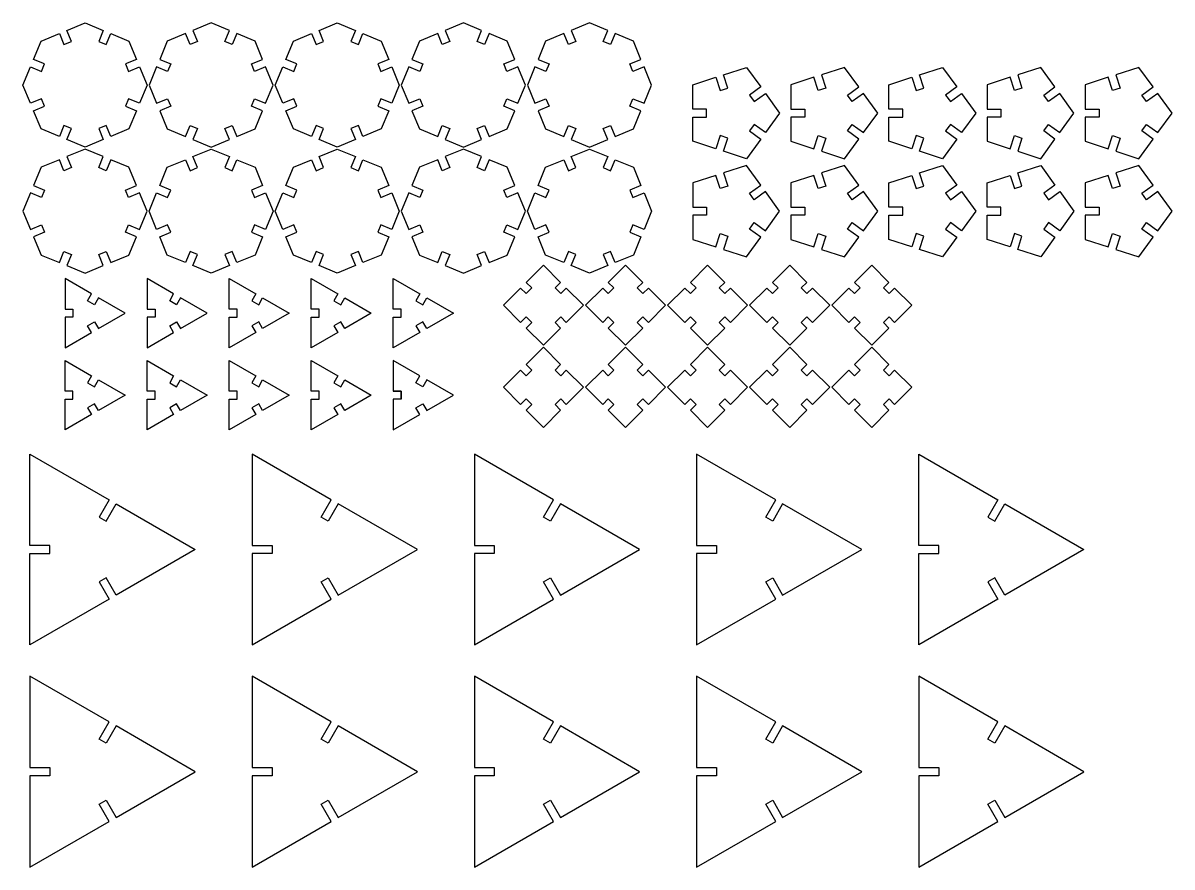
# Model space of a CAD drawing. Extents: x 290 to 864, y -795 to -373.
import ezdxf

# ---------------------------------------------------------------- set-up
doc = ezdxf.new("R2010")
doc.units = 0
doc.layers.add('DEFAULT', color=7, linetype='CONTINUOUS')

msp = doc.modelspace()

# ---------------------------------------------------------------- linework, layer by layer
at = {"layer": 'DEFAULT'}
for p, q in [((311.89, -376.77, 4), (321, -373, 4)), ((321, -373, 4), (330.11, -376.77, 4)), ((384, -373), (374.89, -376.77)), ((393.11, -376.77), (384, -373)), ((437.89, -376.77, 4), (447, -373, 4)), ((447, -373, 4), (456.11, -376.77, 4)), ((510, -373), (500.89, -376.77)), ((519.11, -376.77), (510, -373)), ((573, -373), (563.89, -376.77)), ((582.11, -376.77), (573, -373)), ((299.08, -382.08, 4), (308.19, -378.31, 4)), ((308.19, -378.31, 4), (310.47, -383.8, 4)), ((314.16, -382.27, 4), (311.89, -376.77, 4)), ((330.11, -376.77, 4), (327.84, -382.27, 4)), ((331.53, -383.8, 4), (333.81, -378.31, 4)), ((333.81, -378.31, 4), (342.92, -382.08, 4)), ((371.19, -378.31), (362.08, -382.08)), ((373.47, -383.8), (371.19, -378.31)), ((374.89, -376.77), (377.16, -382.27)), ((390.84, -382.27), (393.11, -376.77)), ((396.81, -378.31), (394.53, -383.8)), ((405.92, -382.08), (396.81, -378.31)), ((425.08, -382.08, 4), (434.19, -378.31, 4)), ((434.19, -378.31, 4), (436.47, -383.8, 4)), ((440.16, -382.27, 4), (437.89, -376.77, 4)), ((456.11, -376.77, 4), (453.84, -382.27, 4)), ((457.53, -383.8, 4), (459.81, -378.31, 4)), ((459.81, -378.31, 4), (468.92, -382.08, 4)), ((497.19, -378.31), (488.08, -382.08)), ((499.47, -383.8), (497.19, -378.31)), ((500.89, -376.77), (503.16, -382.27)), ((516.84, -382.27), (519.11, -376.77)), ((522.81, -378.31), (520.53, -383.8)), ((531.92, -382.08), (522.81, -378.31)), ((560.19, -378.31), (551.08, -382.08)), ((562.47, -383.8), (560.19, -378.31)), ((563.89, -376.77), (566.16, -382.27)), ((579.84, -382.27), (582.11, -376.77)), ((585.81, -378.31), (583.53, -383.8)), ((594.92, -382.08), (585.81, -378.31)), ((295.31, -391.19, 4), (299.08, -382.08, 4)), ((310.47, -383.8, 4), (314.16, -382.27, 4)), ((327.84, -382.27, 4), (331.53, -383.8, 4)), ((342.92, -382.08, 4), (346.69, -391.19, 4)), ((362.08, -382.08), (358.31, -391.19)), ((377.16, -382.27), (373.47, -383.8)), ((394.53, -383.8), (390.84, -382.27)), ((409.69, -391.19), (405.92, -382.08)), ((421.31, -391.19, 4), (425.08, -382.08, 4)), ((436.47, -383.8, 4), (440.16, -382.27, 4)), ((453.84, -382.27, 4), (457.53, -383.8, 4)), ((468.92, -382.08, 4), (472.69, -391.19, 4)), ((488.08, -382.08), (484.31, -391.19)), ((503.16, -382.27), (499.47, -383.8)), ((520.53, -383.8), (516.84, -382.27)), ((535.69, -391.19), (531.92, -382.08)), ((551.08, -382.08), (547.31, -391.19)), ((566.16, -382.27), (562.47, -383.8)), ((583.53, -383.8), (579.84, -382.27)), ((598.69, -391.19), (594.92, -382.08)), ((290, -404, 4), (293.77, -394.89, 4)), ((293.77, -394.89, 4), (299.27, -397.16, 4)), ((300.8, -393.47, 4), (295.31, -391.19, 4)), ((299.27, -397.16, 4), (300.8, -393.47, 4)), ((346.69, -391.19, 4), (341.2, -393.47, 4)), ((341.2, -393.47, 4), (342.73, -397.16, 4)), ((342.73, -397.16, 4), (348.23, -394.89, 4)), ((348.23, -394.89, 4), (352, -404, 4)), ((356.77, -394.89), (353, -404)), ((362.27, -397.16), (356.77, -394.89)), ((358.31, -391.19), (363.8, -393.47)), ((363.8, -393.47), (362.27, -397.16)), ((404.2, -393.47), (409.69, -391.19)), ((405.73, -397.16), (404.2, -393.47)), ((411.23, -394.89), (405.73, -397.16)), ((415, -404), (411.23, -394.89)), ((416, -404, 4), (419.77, -394.89, 4)), ((419.77, -394.89, 4), (425.27, -397.16, 4)), ((426.8, -393.47, 4), (421.31, -391.19, 4)), ((425.27, -397.16, 4), (426.8, -393.47, 4)), ((472.69, -391.19, 4), (467.2, -393.47, 4)), ((467.2, -393.47, 4), (468.73, -397.16, 4)), ((468.73, -397.16, 4), (474.23, -394.89, 4)), ((474.23, -394.89, 4), (478, -404, 4)), ((482.77, -394.89), (479, -404)), ((488.27, -397.16), (482.77, -394.89)), ((484.31, -391.19), (489.8, -393.47)), ((489.8, -393.47), (488.27, -397.16)), ((530.2, -393.47), (535.69, -391.19)), ((531.73, -397.16), (530.2, -393.47)), ((537.23, -394.89), (531.73, -397.16)), ((541, -404), (537.23, -394.89)), ((545.77, -394.89), (542, -404)), ((551.27, -397.16), (545.77, -394.89)), ((547.31, -391.19), (552.8, -393.47)), ((552.8, -393.47), (551.27, -397.16)), ((593.2, -393.47), (598.69, -391.19)), ((594.73, -397.16), (593.2, -393.47)), ((600.23, -394.89), (594.73, -397.16)), ((604, -404), (600.23, -394.89)), ((639.9, -398.92, 4), (651.42, -395.17, 4)), ((651.42, -395.17, 4), (658.53, -404.97, 4)), ((700.42, -395.17), (688.9, -398.92)), ((707.53, -404.97), (700.42, -395.17)), ((737.9, -398.92, 4), (749.42, -395.17, 4)), ((749.42, -395.17, 4), (756.53, -404.97, 4)), ((798.42, -395.17), (786.9, -398.92)), ((805.53, -404.97), (798.42, -395.17)), ((847.42, -395.17), (835.9, -398.92)), ((854.53, -404.97), (847.42, -395.17)), ((624.58, -403.89, 4), (636.1, -400.15, 4)), ((636.1, -400.15, 4), (638.25, -406.76, 4)), ((642.05, -405.53, 4), (639.9, -398.92, 4)), ((685.1, -400.15), (673.58, -403.89)), ((687.25, -406.76), (685.1, -400.15)), ((688.9, -398.92), (691.05, -405.53)), ((722.58, -403.89, 4), (734.1, -400.15, 4)), ((734.1, -400.15, 4), (736.25, -406.76, 4)), ((740.05, -405.53, 4), (737.9, -398.92, 4)), ((783.1, -400.15), (771.58, -403.89)), ((785.25, -406.76), (783.1, -400.15)), ((786.9, -398.92), (789.05, -405.53)), ((832.1, -400.15), (820.58, -403.89)), ((834.25, -406.76), (832.1, -400.15)), ((835.9, -398.92), (838.05, -405.53)), ((293.77, -413.11, 4), (290, -404, 4)), ((352, -404, 4), (348.23, -413.11, 4)), ((353, -404), (356.77, -413.11)), ((411.23, -413.11), (415, -404)), ((419.77, -413.11, 4), (416, -404, 4)), ((478, -404, 4), (474.23, -413.11, 4)), ((479, -404), (482.77, -413.11)), ((537.23, -413.11), (541, -404)), ((542, -404), (545.77, -413.11)), ((600.23, -413.11), (604, -404)), ((624.58, -416, 4), (624.58, -403.89, 4)), ((638.25, -406.76, 4), (642.05, -405.53, 4)), ((658.53, -404.97, 4), (652.91, -409.05, 4)), ((673.58, -403.89), (673.58, -416)), ((691.05, -405.53), (687.25, -406.76)), ((701.91, -409.05), (707.53, -404.97)), ((722.58, -416, 4), (722.58, -403.89, 4)), ((736.25, -406.76, 4), (740.05, -405.53, 4)), ((756.53, -404.97, 4), (750.91, -409.05, 4)), ((771.58, -403.89), (771.58, -416)), ((789.05, -405.53), (785.25, -406.76)), ((799.91, -409.05), (805.53, -404.97)), ((820.58, -403.89), (820.58, -416)), ((838.05, -405.53), (834.25, -406.76)), ((848.91, -409.05), (854.53, -404.97)), ((299.27, -410.84, 4), (293.77, -413.11, 4)), ((300.8, -414.53, 4), (299.27, -410.84, 4)), ((342.73, -410.84, 4), (341.2, -414.53, 4)), ((348.23, -413.11, 4), (342.73, -410.84, 4)), ((356.77, -413.11), (362.27, -410.84)), ((362.27, -410.84), (363.8, -414.53)), ((404.2, -414.53), (405.73, -410.84)), ((405.73, -410.84), (411.23, -413.11)), ((425.27, -410.84, 4), (419.77, -413.11, 4)), ((426.8, -414.53, 4), (425.27, -410.84, 4)), ((468.73, -410.84, 4), (467.2, -414.53, 4)), ((474.23, -413.11, 4), (468.73, -410.84, 4)), ((482.77, -413.11), (488.27, -410.84)), ((488.27, -410.84), (489.8, -414.53)), ((530.2, -414.53), (531.73, -410.84)), ((531.73, -410.84), (537.23, -413.11)), ((545.77, -413.11), (551.27, -410.84)), ((551.27, -410.84), (552.8, -414.53)), ((593.2, -414.53), (594.73, -410.84)), ((594.73, -410.84), (600.23, -413.11)), ((652.91, -409.05, 4), (655.26, -412.29, 4)), ((655.26, -412.29, 4), (660.88, -408.21, 4)), ((660.88, -408.21, 4), (668, -418, 4)), ((704.26, -412.29), (701.91, -409.05)), ((709.88, -408.21), (704.26, -412.29)), ((717, -418), (709.88, -408.21)), ((750.91, -409.05, 4), (753.26, -412.29, 4)), ((753.26, -412.29, 4), (758.88, -408.21, 4)), ((758.88, -408.21, 4), (766, -418, 4)), ((802.26, -412.29), (799.91, -409.05)), ((807.88, -408.21), (802.26, -412.29)), ((815, -418), (807.88, -408.21)), ((851.26, -412.29), (848.91, -409.05)), ((856.88, -408.21), (851.26, -412.29)), ((864, -418), (856.88, -408.21)), ((295.31, -416.81, 4), (300.8, -414.53, 4)), ((299.08, -425.92, 4), (295.31, -416.81, 4)), ((341.2, -414.53, 4), (346.69, -416.81, 4)), ((346.69, -416.81, 4), (342.92, -425.92, 4)), ((363.8, -414.53), (358.31, -416.81)), ((358.31, -416.81), (362.08, -425.92)), ((409.69, -416.81), (404.2, -414.53)), ((405.92, -425.92), (409.69, -416.81)), ((421.31, -416.81, 4), (426.8, -414.53, 4)), ((425.08, -425.92, 4), (421.31, -416.81, 4)), ((467.2, -414.53, 4), (472.69, -416.81, 4)), ((472.69, -416.81, 4), (468.92, -425.92, 4)), ((489.8, -414.53), (484.31, -416.81)), ((484.31, -416.81), (488.08, -425.92)), ((535.69, -416.81), (530.2, -414.53)), ((531.92, -425.92), (535.69, -416.81)), ((552.8, -414.53), (547.31, -416.81)), ((547.31, -416.81), (551.08, -425.92)), ((598.69, -416.81), (593.2, -414.53)), ((594.92, -425.92), (598.69, -416.81)), ((631.53, -416, 4), (624.58, -416, 4)), ((631.53, -420, 4), (631.53, -416, 4)), ((668, -418, 4), (660.88, -427.79, 4)), ((673.58, -416), (680.53, -416)), ((680.53, -416), (680.53, -420)), ((709.88, -427.79), (717, -418)), ((729.53, -416, 4), (722.58, -416, 4)), ((729.53, -420, 4), (729.53, -416, 4)), ((766, -418, 4), (758.88, -427.79, 4)), ((771.58, -416), (778.53, -416)), ((778.53, -416), (778.53, -420)), ((807.88, -427.79), (815, -418)), ((820.58, -416), (827.53, -416)), ((827.53, -416), (827.53, -420)), ((856.88, -427.79), (864, -418)), ((310.47, -424.2, 4), (308.19, -429.69, 4)), ((314.16, -425.73, 4), (310.47, -424.2, 4)), ((331.53, -424.2, 4), (327.84, -425.73, 4)), ((333.81, -429.69, 4), (331.53, -424.2, 4)), ((371.19, -429.69), (373.47, -424.2)), ((373.47, -424.2), (377.16, -425.73)), ((390.84, -425.73), (394.53, -424.2)), ((394.53, -424.2), (396.81, -429.69)), ((436.47, -424.2, 4), (434.19, -429.69, 4)), ((440.16, -425.73, 4), (436.47, -424.2, 4)), ((457.53, -424.2, 4), (453.84, -425.73, 4)), ((459.81, -429.69, 4), (457.53, -424.2, 4)), ((497.19, -429.69), (499.47, -424.2)), ((499.47, -424.2), (503.16, -425.73)), ((516.84, -425.73), (520.53, -424.2)), ((520.53, -424.2), (522.81, -429.69)), ((560.19, -429.69), (562.47, -424.2)), ((562.47, -424.2), (566.16, -425.73)), ((579.84, -425.73), (583.53, -424.2)), ((583.53, -424.2), (585.81, -429.69)), ((624.58, -432.11, 4), (624.58, -420, 4)), ((624.58, -420, 4), (631.53, -420, 4)), ((655.26, -423.71, 4), (652.91, -426.95, 4)), ((660.88, -427.79, 4), (655.26, -423.71, 4)), ((680.53, -420), (673.58, -420)), ((673.58, -420), (673.58, -432.11)), ((701.91, -426.95), (704.26, -423.71)), ((704.26, -423.71), (709.88, -427.79)), ((722.58, -432.11, 4), (722.58, -420, 4)), ((722.58, -420, 4), (729.53, -420, 4)), ((753.26, -423.71, 4), (750.91, -426.95, 4)), ((758.88, -427.79, 4), (753.26, -423.71, 4)), ((778.53, -420), (771.58, -420)), ((771.58, -420), (771.58, -432.11)), ((799.91, -426.95), (802.26, -423.71)), ((802.26, -423.71), (807.88, -427.79)), ((827.53, -420), (820.58, -420)), ((820.58, -420), (820.58, -432.11)), ((848.91, -426.95), (851.26, -423.71)), ((851.26, -423.71), (856.88, -427.79)), ((308.19, -429.69, 4), (299.08, -425.92, 4)), ((311.89, -431.23, 4), (314.16, -425.73, 4)), ((327.84, -425.73, 4), (330.11, -431.23, 4)), ((342.92, -425.92, 4), (333.81, -429.69, 4)), ((362.08, -425.92), (371.19, -429.69)), ((377.16, -425.73), (374.89, -431.23)), ((393.11, -431.23), (390.84, -425.73)), ((396.81, -429.69), (405.92, -425.92)), ((434.19, -429.69, 4), (425.08, -425.92, 4)), ((437.89, -431.23, 4), (440.16, -425.73, 4)), ((453.84, -425.73, 4), (456.11, -431.23, 4)), ((468.92, -425.92, 4), (459.81, -429.69, 4)), ((488.08, -425.92), (497.19, -429.69)), ((503.16, -425.73), (500.89, -431.23)), ((519.11, -431.23), (516.84, -425.73)), ((522.81, -429.69), (531.92, -425.92)), ((551.08, -425.92), (560.19, -429.69)), ((566.16, -425.73), (563.89, -431.23)), ((582.11, -431.23), (579.84, -425.73)), ((585.81, -429.69), (594.92, -425.92)), ((638.25, -429.24, 4), (636.1, -435.85, 4)), ((642.05, -430.47, 4), (638.25, -429.24, 4)), ((639.9, -437.08, 4), (642.05, -430.47, 4)), ((652.91, -426.95, 4), (658.53, -431.03, 4)), ((685.1, -435.85), (687.25, -429.24)), ((687.25, -429.24), (691.05, -430.47)), ((691.05, -430.47), (688.9, -437.08)), ((707.53, -431.03), (701.91, -426.95)), ((736.25, -429.24, 4), (734.1, -435.85, 4)), ((740.05, -430.47, 4), (736.25, -429.24, 4)), ((737.9, -437.08, 4), (740.05, -430.47, 4)), ((750.91, -426.95, 4), (756.53, -431.03, 4)), ((783.1, -435.85), (785.25, -429.24)), ((785.25, -429.24), (789.05, -430.47)), ((789.05, -430.47), (786.9, -437.08)), ((805.53, -431.03), (799.91, -426.95)), ((832.1, -435.85), (834.25, -429.24)), ((834.25, -429.24), (838.05, -430.47)), ((838.05, -430.47), (835.9, -437.08)), ((854.53, -431.03), (848.91, -426.95)), ((321, -435, 4), (311.89, -431.23, 4)), ((321, -436), (311.89, -439.77)), ((330.11, -431.23, 4), (321, -435, 4)), ((330.11, -439.77), (321, -436)), ((374.89, -431.23), (384, -435)), ((374.89, -439.77, 4), (384, -436, 4)), ((384, -435), (393.11, -431.23)), ((384, -436, 4), (393.11, -439.77, 4)), ((447, -435, 4), (437.89, -431.23, 4)), ((437.89, -439.77, 4), (447, -436, 4)), ((456.11, -431.23, 4), (447, -435, 4)), ((447, -436, 4), (456.11, -439.77, 4)), ((500.89, -431.23), (510, -435)), ((510, -436), (500.89, -439.77)), ((510, -435), (519.11, -431.23)), ((519.11, -439.77), (510, -436)), ((563.89, -431.23), (573, -435)), ((563.89, -439.77, 4), (573, -436, 4)), ((573, -435), (582.11, -431.23)), ((573, -436, 4), (582.11, -439.77, 4)), ((636.1, -435.85, 4), (624.58, -432.11, 4)), ((658.53, -431.03, 4), (651.42, -440.83, 4)), ((673.58, -432.11), (685.1, -435.85)), ((700.42, -440.83), (707.53, -431.03)), ((734.1, -435.85, 4), (722.58, -432.11, 4)), ((756.53, -431.03, 4), (749.42, -440.83, 4)), ((771.58, -432.11), (783.1, -435.85)), ((798.42, -440.83), (805.53, -431.03)), ((820.58, -432.11), (832.1, -435.85)), ((847.42, -440.83), (854.53, -431.03)), ((308.19, -441.31), (299.08, -445.08)), ((310.47, -446.8), (308.19, -441.31)), ((311.89, -439.77), (314.16, -445.27)), ((327.84, -445.27), (330.11, -439.77)), ((333.81, -441.31), (331.53, -446.8)), ((342.92, -445.08), (333.81, -441.31)), ((362.08, -445.08, 4), (371.19, -441.31, 4)), ((371.19, -441.31, 4), (373.47, -446.8, 4)), ((377.16, -445.27, 4), (374.89, -439.77, 4)), ((393.11, -439.77, 4), (390.84, -445.27, 4)), ((394.53, -446.8, 4), (396.81, -441.31, 4)), ((396.81, -441.31, 4), (405.92, -445.08, 4)), ((425.08, -445.08, 4), (434.19, -441.31, 4)), ((434.19, -441.31, 4), (436.47, -446.8, 4)), ((440.16, -445.27, 4), (437.89, -439.77, 4)), ((456.11, -439.77, 4), (453.84, -445.27, 4)), ((457.53, -446.8, 4), (459.81, -441.31, 4)), ((459.81, -441.31, 4), (468.92, -445.08, 4)), ((497.19, -441.31), (488.08, -445.08)), ((499.47, -446.8), (497.19, -441.31)), ((500.89, -439.77), (503.16, -445.27)), ((516.84, -445.27), (519.11, -439.77)), ((522.81, -441.31), (520.53, -446.8)), ((531.92, -445.08), (522.81, -441.31)), ((551.08, -445.08, 4), (560.19, -441.31, 4)), ((560.19, -441.31, 4), (562.47, -446.8, 4)), ((566.16, -445.27, 4), (563.89, -439.77, 4)), ((582.11, -439.77, 4), (579.84, -445.27, 4)), ((583.53, -446.8, 4), (585.81, -441.31, 4)), ((585.81, -441.31, 4), (594.92, -445.08, 4)), ((651.42, -440.83, 4), (639.9, -437.08, 4)), ((688.9, -437.08), (700.42, -440.83)), ((749.42, -440.83, 4), (737.9, -437.08, 4)), ((786.9, -437.08), (798.42, -440.83)), ((835.9, -437.08), (847.42, -440.83)), ((299.08, -445.08), (295.31, -454.19)), ((314.16, -445.27), (310.47, -446.8)), ((331.53, -446.8), (327.84, -445.27)), ((346.69, -454.19), (342.92, -445.08)), ((358.31, -454.19, 4), (362.08, -445.08, 4)), ((373.47, -446.8, 4), (377.16, -445.27, 4)), ((390.84, -445.27, 4), (394.53, -446.8, 4)), ((405.92, -445.08, 4), (409.69, -454.19, 4)), ((421.31, -454.19, 4), (425.08, -445.08, 4)), ((436.47, -446.8, 4), (440.16, -445.27, 4)), ((453.84, -445.27, 4), (457.53, -446.8, 4)), ((468.92, -445.08, 4), (472.69, -454.19, 4)), ((488.08, -445.08), (484.31, -454.19)), ((503.16, -445.27), (499.47, -446.8)), ((520.53, -446.8), (516.84, -445.27)), ((535.69, -454.19), (531.92, -445.08)), ((547.31, -454.19, 4), (551.08, -445.08, 4)), ((562.47, -446.8, 4), (566.16, -445.27, 4)), ((579.84, -445.27, 4), (583.53, -446.8, 4)), ((594.92, -445.08, 4), (598.69, -454.19, 4)), ((651.42, -444.17), (639.9, -447.92)), ((658.53, -453.97), (651.42, -444.17)), ((700.42, -444.17), (688.9, -447.92)), ((707.53, -453.97), (700.42, -444.17)), ((737.9, -447.92, 4), (749.42, -444.17, 4)), ((749.42, -444.17, 4), (756.53, -453.97, 4)), ((786.9, -447.92, 4), (798.42, -444.17, 4)), ((798.42, -444.17, 4), (805.53, -453.97, 4)), ((847.42, -444.17), (835.9, -447.92)), ((854.53, -453.97), (847.42, -444.17)), ((636.1, -449.15), (624.58, -452.89)), ((624.58, -452.89), (624.58, -465)), ((638.25, -455.76), (636.1, -449.15)), ((639.9, -447.92), (642.05, -454.53)), ((685.1, -449.15), (673.58, -452.89)), ((673.58, -452.89), (673.58, -465)), ((687.25, -455.76), (685.1, -449.15)), ((688.9, -447.92), (691.05, -454.53)), ((722.58, -452.89, 4), (734.1, -449.15, 4)), ((722.58, -465, 4), (722.58, -452.89, 4)), ((734.1, -449.15, 4), (736.25, -455.76, 4)), ((740.05, -454.53, 4), (737.9, -447.92, 4)), ((771.58, -452.89, 4), (783.1, -449.15, 4)), ((771.58, -465, 4), (771.58, -452.89, 4)), ((783.1, -449.15, 4), (785.25, -455.76, 4)), ((789.05, -454.53, 4), (786.9, -447.92, 4)), ((832.1, -449.15), (820.58, -452.89)), ((820.58, -452.89), (820.58, -465)), ((834.25, -455.76), (832.1, -449.15)), ((835.9, -447.92), (838.05, -454.53)), ((293.77, -457.89), (290, -467)), ((299.27, -460.16), (293.77, -457.89)), ((295.31, -454.19), (300.8, -456.47)), ((300.8, -456.47), (299.27, -460.16)), ((341.2, -456.47), (346.69, -454.19)), ((342.73, -460.16), (341.2, -456.47)), ((348.23, -457.89), (342.73, -460.16)), ((352, -467), (348.23, -457.89)), ((353, -467, 4), (356.77, -457.89, 4)), ((356.77, -457.89, 4), (362.27, -460.16, 4)), ((363.8, -456.47, 4), (358.31, -454.19, 4)), ((362.27, -460.16, 4), (363.8, -456.47, 4)), ((409.69, -454.19, 4), (404.2, -456.47, 4)), ((404.2, -456.47, 4), (405.73, -460.16, 4)), ((405.73, -460.16, 4), (411.23, -457.89, 4)), ((411.23, -457.89, 4), (415, -467, 4)), ((416, -467, 4), (419.77, -457.89, 4)), ((419.77, -457.89, 4), (425.27, -460.16, 4)), ((426.8, -456.47, 4), (421.31, -454.19, 4)), ((425.27, -460.16, 4), (426.8, -456.47, 4)), ((472.69, -454.19, 4), (467.2, -456.47, 4)), ((467.2, -456.47, 4), (468.73, -460.16, 4)), ((468.73, -460.16, 4), (474.23, -457.89, 4)), ((474.23, -457.89, 4), (478, -467, 4)), ((482.77, -457.89), (479, -467)), ((488.27, -460.16), (482.77, -457.89)), ((484.31, -454.19), (489.8, -456.47)), ((489.8, -456.47), (488.27, -460.16)), ((530.2, -456.47), (535.69, -454.19)), ((531.73, -460.16), (530.2, -456.47)), ((537.23, -457.89), (531.73, -460.16)), ((541, -467), (537.23, -457.89)), ((542, -467, 4), (545.77, -457.89, 4)), ((545.77, -457.89, 4), (551.27, -460.16, 4)), ((552.8, -456.47, 4), (547.31, -454.19, 4)), ((551.27, -460.16, 4), (552.8, -456.47, 4)), ((598.69, -454.19, 4), (593.2, -456.47, 4)), ((593.2, -456.47, 4), (594.73, -460.16, 4)), ((594.73, -460.16, 4), (600.23, -457.89, 4)), ((600.23, -457.89, 4), (604, -467, 4)), ((642.05, -454.53), (638.25, -455.76)), ((652.91, -458.05), (658.53, -453.97)), ((655.26, -461.29), (652.91, -458.05)), ((660.88, -457.21), (655.26, -461.29)), ((668, -467), (660.88, -457.21)), ((691.05, -454.53), (687.25, -455.76)), ((701.91, -458.05), (707.53, -453.97)), ((704.26, -461.29), (701.91, -458.05)), ((709.88, -457.21), (704.26, -461.29)), ((717, -467), (709.88, -457.21)), ((736.25, -455.76, 4), (740.05, -454.53, 4)), ((756.53, -453.97, 4), (750.91, -458.05, 4)), ((750.91, -458.05, 4), (753.26, -461.29, 4)), ((753.26, -461.29, 4), (758.88, -457.21, 4)), ((758.88, -457.21, 4), (766, -467, 4)), ((785.25, -455.76, 4), (789.05, -454.53, 4)), ((805.53, -453.97, 4), (799.91, -458.05, 4)), ((799.91, -458.05, 4), (802.26, -461.29, 4)), ((802.26, -461.29, 4), (807.88, -457.21, 4)), ((807.88, -457.21, 4), (815, -467, 4)), ((838.05, -454.53), (834.25, -455.76)), ((848.91, -458.05), (854.53, -453.97)), ((851.26, -461.29), (848.91, -458.05)), ((856.88, -457.21), (851.26, -461.29)), ((864, -467), (856.88, -457.21)), ((290, -467), (293.77, -476.11)), ((348.23, -476.11), (352, -467)), ((356.77, -476.11, 4), (353, -467, 4)), ((415, -467, 4), (411.23, -476.11, 4)), ((419.77, -476.11, 4), (416, -467, 4)), ((478, -467, 4), (474.23, -476.11, 4)), ((479, -467), (482.77, -476.11)), ((537.23, -476.11), (541, -467)), ((545.77, -476.11, 4), (542, -467, 4)), ((604, -467, 4), (600.23, -476.11, 4)), ((624.58, -465), (631.53, -465)), ((631.53, -469), (624.58, -469)), ((624.58, -469), (624.58, -481.11)), ((631.53, -465), (631.53, -469)), ((660.88, -476.79), (668, -467)), ((673.58, -465), (680.53, -465)), ((680.53, -469), (673.58, -469)), ((673.58, -469), (673.58, -481.11)), ((680.53, -465), (680.53, -469)), ((709.88, -476.79), (717, -467)), ((729.53, -465, 4), (722.58, -465, 4)), ((722.58, -481.11, 4), (722.58, -469, 4)), ((722.58, -469, 4), (729.53, -469, 4)), ((729.53, -469, 4), (729.53, -465, 4)), ((766, -467, 4), (758.88, -476.79, 4)), ((778.53, -465, 4), (771.58, -465, 4)), ((771.58, -481.11, 4), (771.58, -469, 4)), ((771.58, -469, 4), (778.53, -469, 4)), ((778.53, -469, 4), (778.53, -465, 4)), ((815, -467, 4), (807.88, -476.79, 4)), ((820.58, -465), (827.53, -465)), ((827.53, -469), (820.58, -469)), ((820.58, -469), (820.58, -481.11)), ((827.53, -465), (827.53, -469)), ((856.88, -476.79), (864, -467)), ((293.77, -476.11), (299.27, -473.84)), ((299.27, -473.84), (300.8, -477.53)), ((341.2, -477.53), (342.73, -473.84)), ((342.73, -473.84), (348.23, -476.11)), ((362.27, -473.84, 4), (356.77, -476.11, 4)), ((363.8, -477.53, 4), (362.27, -473.84, 4)), ((405.73, -473.84, 4), (404.2, -477.53, 4)), ((411.23, -476.11, 4), (405.73, -473.84, 4)), ((425.27, -473.84, 4), (419.77, -476.11, 4)), ((426.8, -477.53, 4), (425.27, -473.84, 4)), ((468.73, -473.84, 4), (467.2, -477.53, 4)), ((474.23, -476.11, 4), (468.73, -473.84, 4)), ((482.77, -476.11), (488.27, -473.84)), ((488.27, -473.84), (489.8, -477.53)), ((530.2, -477.53), (531.73, -473.84)), ((531.73, -473.84), (537.23, -476.11)), ((551.27, -473.84, 4), (545.77, -476.11, 4)), ((552.8, -477.53, 4), (551.27, -473.84, 4)), ((594.73, -473.84, 4), (593.2, -477.53, 4)), ((600.23, -476.11, 4), (594.73, -473.84, 4)), ((652.91, -475.95), (655.26, -472.71)), ((658.53, -480.03), (652.91, -475.95)), ((655.26, -472.71), (660.88, -476.79)), ((701.91, -475.95), (704.26, -472.71)), ((707.53, -480.03), (701.91, -475.95)), ((704.26, -472.71), (709.88, -476.79)), ((753.26, -472.71, 4), (750.91, -475.95, 4)), ((750.91, -475.95, 4), (756.53, -480.03, 4)), ((758.88, -476.79, 4), (753.26, -472.71, 4)), ((802.26, -472.71, 4), (799.91, -475.95, 4)), ((799.91, -475.95, 4), (805.53, -480.03, 4)), ((807.88, -476.79, 4), (802.26, -472.71, 4)), ((848.91, -475.95), (851.26, -472.71)), ((854.53, -480.03), (848.91, -475.95)), ((851.26, -472.71), (856.88, -476.79)), ((300.8, -477.53), (295.31, -479.81)), ((295.31, -479.81), (299.08, -488.92)), ((346.69, -479.81), (341.2, -477.53)), ((342.92, -488.92), (346.69, -479.81)), ((358.31, -479.81, 4), (363.8, -477.53, 4)), ((362.08, -488.92, 4), (358.31, -479.81, 4)), ((404.2, -477.53, 4), (409.69, -479.81, 4)), ((409.69, -479.81, 4), (405.92, -488.92, 4)), ((421.31, -479.81, 4), (426.8, -477.53, 4)), ((425.08, -488.92, 4), (421.31, -479.81, 4)), ((467.2, -477.53, 4), (472.69, -479.81, 4)), ((472.69, -479.81, 4), (468.92, -488.92, 4)), ((489.8, -477.53), (484.31, -479.81)), ((484.31, -479.81), (488.08, -488.92)), ((535.69, -479.81), (530.2, -477.53)), ((531.92, -488.92), (535.69, -479.81)), ((547.31, -479.81, 4), (552.8, -477.53, 4)), ((551.08, -488.92, 4), (547.31, -479.81, 4)), ((593.2, -477.53, 4), (598.69, -479.81, 4)), ((598.69, -479.81, 4), (594.92, -488.92, 4)), ((624.58, -481.11), (636.1, -484.85)), ((636.1, -484.85), (638.25, -478.24)), ((638.25, -478.24), (642.05, -479.47)), ((642.05, -479.47), (639.9, -486.08)), ((651.42, -489.83), (658.53, -480.03)), ((673.58, -481.11), (685.1, -484.85)), ((685.1, -484.85), (687.25, -478.24)), ((687.25, -478.24), (691.05, -479.47)), ((691.05, -479.47), (688.9, -486.08)), ((700.42, -489.83), (707.53, -480.03)), ((734.1, -484.85, 4), (722.58, -481.11, 4)), ((736.25, -478.24, 4), (734.1, -484.85, 4)), ((740.05, -479.47, 4), (736.25, -478.24, 4)), ((737.9, -486.08, 4), (740.05, -479.47, 4)), ((756.53, -480.03, 4), (749.42, -489.83, 4)), ((783.1, -484.85, 4), (771.58, -481.11, 4)), ((785.25, -478.24, 4), (783.1, -484.85, 4)), ((789.05, -479.47, 4), (785.25, -478.24, 4)), ((786.9, -486.08, 4), (789.05, -479.47, 4)), ((805.53, -480.03, 4), (798.42, -489.83, 4)), ((820.58, -481.11), (832.1, -484.85)), ((832.1, -484.85), (834.25, -478.24)), ((834.25, -478.24), (838.05, -479.47)), ((838.05, -479.47), (835.9, -486.08)), ((847.42, -489.83), (854.53, -480.03)), ((308.19, -492.69), (310.47, -487.2)), ((310.47, -487.2), (314.16, -488.73)), ((327.84, -488.73), (331.53, -487.2)), ((331.53, -487.2), (333.81, -492.69)), ((373.47, -487.2, 4), (371.19, -492.69, 4)), ((377.16, -488.73, 4), (373.47, -487.2, 4)), ((394.53, -487.2, 4), (390.84, -488.73, 4)), ((396.81, -492.69, 4), (394.53, -487.2, 4)), ((436.47, -487.2, 4), (434.19, -492.69, 4)), ((440.16, -488.73, 4), (436.47, -487.2, 4)), ((457.53, -487.2, 4), (453.84, -488.73, 4)), ((459.81, -492.69, 4), (457.53, -487.2, 4)), ((497.19, -492.69), (499.47, -487.2)), ((499.47, -487.2), (503.16, -488.73)), ((516.84, -488.73), (520.53, -487.2)), ((520.53, -487.2), (522.81, -492.69)), ((562.47, -487.2, 4), (560.19, -492.69, 4)), ((566.16, -488.73, 4), (562.47, -487.2, 4)), ((583.53, -487.2, 4), (579.84, -488.73, 4)), ((585.81, -492.69, 4), (583.53, -487.2, 4)), ((639.9, -486.08), (651.42, -489.83)), ((688.9, -486.08), (700.42, -489.83)), ((749.42, -489.83, 4), (737.9, -486.08, 4)), ((798.42, -489.83, 4), (786.9, -486.08, 4)), ((835.9, -486.08), (847.42, -489.83)), ((299.08, -488.92), (308.19, -492.69)), ((314.16, -488.73), (311.89, -494.23)), ((330.11, -494.23), (327.84, -488.73)), ((333.81, -492.69), (342.92, -488.92)), ((371.19, -492.69, 4), (362.08, -488.92, 4)), ((374.89, -494.23, 4), (377.16, -488.73, 4)), ((390.84, -488.73, 4), (393.11, -494.23, 4)), ((405.92, -488.92, 4), (396.81, -492.69, 4)), ((434.19, -492.69, 4), (425.08, -488.92, 4)), ((437.89, -494.23, 4), (440.16, -488.73, 4)), ((453.84, -488.73, 4), (456.11, -494.23, 4)), ((468.92, -488.92, 4), (459.81, -492.69, 4)), ((488.08, -488.92), (497.19, -492.69)), ((503.16, -488.73), (500.89, -494.23)), ((519.11, -494.23), (516.84, -488.73)), ((522.81, -492.69), (531.92, -488.92)), ((560.19, -492.69, 4), (551.08, -488.92, 4)), ((563.89, -494.23, 4), (566.16, -488.73, 4)), ((579.84, -488.73, 4), (582.11, -494.23, 4)), ((594.92, -488.92, 4), (585.81, -492.69, 4)), ((311.89, -494.23), (321, -498)), ((321, -498), (330.11, -494.23)), ((384, -498, 4), (374.89, -494.23, 4)), ((393.11, -494.23, 4), (384, -498, 4)), ((447, -498, 4), (437.89, -494.23, 4)), ((456.11, -494.23, 4), (447, -498, 4)), ((500.89, -494.23), (510, -498)), ((510, -498), (519.11, -494.23)), ((550, -494, 4), (541.41, -502.59, 4)), ((558.59, -502.59, 4), (550, -494, 4)), ((573, -498, 4), (563.89, -494.23, 4)), ((582.11, -494.23, 4), (573, -498, 4)), ((582.41, -502.59), (591, -494)), ((591, -494), (599.59, -502.59)), ((632, -494, 4), (623.41, -502.59, 4)), ((640.59, -502.59, 4), (632, -494, 4)), ((664.41, -502.59), (673, -494)), ((673, -494), (681.59, -502.59)), ((705.41, -502.59), (714, -494)), ((714, -494), (722.59, -502.59)), ((324.27, -508.34), (311, -500.68)), ((311, -500.68), (311, -516)), ((365.27, -508.34), (352, -500.68)), ((352, -500.68), (352, -516)), ((393, -516, 4), (393, -500.68, 4)), ((393, -500.68, 4), (406.27, -508.34, 4)), ((434, -516, 4), (434, -500.68, 4)), ((434, -500.68, 4), (447.27, -508.34, 4)), ((475, -516, 4), (475, -500.68, 4)), ((475, -500.68, 4), (488.27, -508.34, 4)), ((541.41, -502.59, 4), (544.21, -505.38, 4)), ((555.79, -505.38, 4), (558.59, -502.59, 4)), ((585.21, -505.38), (582.41, -502.59)), ((599.59, -502.59), (596.79, -505.38)), ((623.41, -502.59, 4), (626.21, -505.38, 4)), ((637.79, -505.38, 4), (640.59, -502.59, 4)), ((667.21, -505.38), (664.41, -502.59)), ((681.59, -502.59), (678.79, -505.38)), ((708.21, -505.38), (705.41, -502.59)), ((722.59, -502.59), (719.79, -505.38)), ((322.29, -511.76), (324.27, -508.34)), ((327.73, -510.34), (325.76, -513.76)), ((341, -518), (327.73, -510.34)), ((363.29, -511.76), (365.27, -508.34)), ((368.73, -510.34), (366.76, -513.76)), ((382, -518), (368.73, -510.34)), ((406.27, -508.34, 4), (404.29, -511.76, 4)), ((407.76, -513.76, 4), (409.73, -510.34, 4)), ((409.73, -510.34, 4), (423, -518, 4)), ((447.27, -508.34, 4), (445.29, -511.76, 4)), ((448.76, -513.76, 4), (450.73, -510.34, 4)), ((450.73, -510.34, 4), (464, -518, 4)), ((488.27, -508.34, 4), (486.29, -511.76, 4)), ((489.76, -513.76, 4), (491.73, -510.34, 4)), ((491.73, -510.34, 4), (505, -518, 4)), ((538.59, -505.41, 4), (530, -514, 4)), ((541.38, -508.21, 4), (538.59, -505.41, 4)), ((544.21, -505.38, 4), (541.38, -508.21, 4)), ((558.62, -508.21, 4), (555.79, -505.38, 4)), ((561.41, -505.41, 4), (558.62, -508.21, 4)), ((570, -514, 4), (561.41, -505.41, 4)), ((571, -514), (579.59, -505.41)), ((579.59, -505.41), (582.38, -508.21)), ((582.38, -508.21), (585.21, -505.38)), ((596.79, -505.38), (599.62, -508.21)), ((599.62, -508.21), (602.41, -505.41)), ((602.41, -505.41), (611, -514)), ((620.59, -505.41, 4), (612, -514, 4)), ((623.38, -508.21, 4), (620.59, -505.41, 4)), ((626.21, -505.38, 4), (623.38, -508.21, 4)), ((640.62, -508.21, 4), (637.79, -505.38, 4)), ((643.41, -505.41, 4), (640.62, -508.21, 4)), ((652, -514, 4), (643.41, -505.41, 4)), ((653, -514), (661.59, -505.41)), ((661.59, -505.41), (664.38, -508.21)), ((664.38, -508.21), (667.21, -505.38)), ((678.79, -505.38), (681.62, -508.21)), ((681.62, -508.21), (684.41, -505.41)), ((684.41, -505.41), (693, -514)), ((694, -514), (702.59, -505.41)), ((702.59, -505.41), (705.38, -508.21)), ((705.38, -508.21), (708.21, -505.38)), ((719.79, -505.38), (722.62, -508.21)), ((722.62, -508.21), (725.41, -505.41)), ((725.41, -505.41), (734, -514)), ((311, -516), (314.95, -516)), ((314.95, -516), (314.95, -520)), ((325.76, -513.76), (322.29, -511.76)), ((352, -516), (355.95, -516)), ((355.95, -516), (355.95, -520)), ((366.76, -513.76), (363.29, -511.76)), ((396.95, -516, 4), (393, -516, 4)), ((396.95, -520, 4), (396.95, -516, 4)), ((404.29, -511.76, 4), (407.76, -513.76, 4)), ((437.95, -516, 4), (434, -516, 4)), ((437.95, -520, 4), (437.95, -516, 4)), ((445.29, -511.76, 4), (448.76, -513.76, 4)), ((478.95, -516, 4), (475, -516, 4)), ((478.95, -520, 4), (478.95, -516, 4)), ((486.29, -511.76, 4), (489.76, -513.76, 4)), ((530, -514, 4), (538.59, -522.59, 4)), ((561.41, -522.59, 4), (570, -514, 4)), ((579.59, -522.59), (571, -514)), ((611, -514), (602.41, -522.59)), ((612, -514, 4), (620.59, -522.59, 4)), ((643.41, -522.59, 4), (652, -514, 4)), ((661.59, -522.59), (653, -514)), ((693, -514), (684.41, -522.59)), ((702.59, -522.59), (694, -514)), ((734, -514), (725.41, -522.59)), ((314.95, -520), (311, -520)), ((311, -520), (311, -535.32)), ((322.29, -524.24), (325.76, -522.24)), ((325.76, -522.24), (327.73, -525.66)), ((327.73, -525.66), (341, -518)), ((355.95, -520), (352, -520)), ((352, -520), (352, -535.32)), ((363.29, -524.24), (366.76, -522.24)), ((366.76, -522.24), (368.73, -525.66)), ((368.73, -525.66), (382, -518)), ((393, -535.32, 4), (393, -520, 4)), ((393, -520, 4), (396.95, -520, 4)), ((407.76, -522.24, 4), (404.29, -524.24, 4)), ((409.73, -525.66, 4), (407.76, -522.24, 4)), ((423, -518, 4), (409.73, -525.66, 4)), ((434, -535.32, 4), (434, -520, 4)), ((434, -520, 4), (437.95, -520, 4)), ((448.76, -522.24, 4), (445.29, -524.24, 4)), ((450.73, -525.66, 4), (448.76, -522.24, 4)), ((464, -518, 4), (450.73, -525.66, 4)), ((475, -535.32, 4), (475, -520, 4)), ((475, -520, 4), (478.95, -520, 4)), ((489.76, -522.24, 4), (486.29, -524.24, 4)), ((491.73, -525.66, 4), (489.76, -522.24, 4)), ((505, -518, 4), (491.73, -525.66, 4)), ((538.59, -522.59, 4), (541.38, -519.79, 4)), ((541.38, -519.79, 4), (544.21, -522.62, 4)), ((555.79, -522.62, 4), (558.62, -519.79, 4)), ((558.62, -519.79, 4), (561.41, -522.59, 4)), ((582.38, -519.79), (579.59, -522.59)), ((585.21, -522.62), (582.38, -519.79)), ((599.62, -519.79), (596.79, -522.62)), ((602.41, -522.59), (599.62, -519.79)), ((620.59, -522.59, 4), (623.38, -519.79, 4)), ((623.38, -519.79, 4), (626.21, -522.62, 4)), ((637.79, -522.62, 4), (640.62, -519.79, 4)), ((640.62, -519.79, 4), (643.41, -522.59, 4)), ((664.38, -519.79), (661.59, -522.59)), ((667.21, -522.62), (664.38, -519.79)), ((681.62, -519.79), (678.79, -522.62)), ((684.41, -522.59), (681.62, -519.79)), ((705.38, -519.79), (702.59, -522.59)), ((708.21, -522.62), (705.38, -519.79)), ((722.62, -519.79), (719.79, -522.62)), ((725.41, -522.59), (722.62, -519.79)), ((311, -535.32), (324.27, -527.66)), ((324.27, -527.66), (322.29, -524.24)), ((352, -535.32), (365.27, -527.66)), ((365.27, -527.66), (363.29, -524.24)), ((406.27, -527.66, 4), (393, -535.32, 4)), ((404.29, -524.24, 4), (406.27, -527.66, 4)), ((447.27, -527.66, 4), (434, -535.32, 4)), ((445.29, -524.24, 4), (447.27, -527.66, 4)), ((488.27, -527.66, 4), (475, -535.32, 4)), ((486.29, -524.24, 4), (488.27, -527.66, 4)), ((544.21, -522.62, 4), (541.41, -525.41, 4)), ((541.41, -525.41, 4), (550, -534, 4)), ((550, -534, 4), (558.59, -525.41, 4)), ((558.59, -525.41, 4), (555.79, -522.62, 4)), ((582.41, -525.41), (585.21, -522.62)), ((591, -534), (582.41, -525.41)), ((599.59, -525.41), (591, -534)), ((596.79, -522.62), (599.59, -525.41)), ((626.21, -522.62, 4), (623.41, -525.41, 4)), ((623.41, -525.41, 4), (632, -534, 4)), ((632, -534, 4), (640.59, -525.41, 4)), ((640.59, -525.41, 4), (637.79, -522.62, 4)), ((664.41, -525.41), (667.21, -522.62)), ((673, -534), (664.41, -525.41)), ((681.59, -525.41), (673, -534)), ((678.79, -522.62), (681.59, -525.41)), ((705.41, -525.41), (708.21, -522.62)), ((714, -534), (705.41, -525.41)), ((722.59, -525.41), (714, -534)), ((719.79, -522.62), (722.59, -525.41)), ((550, -535, 4), (541.41, -543.59, 4)), ((541.41, -543.59), (550, -535)), ((558.59, -543.59, 4), (550, -535, 4)), ((550, -535), (558.59, -543.59)), ((582.41, -543.59), (591, -535)), ((591, -535), (599.59, -543.59)), ((632, -535, 4), (623.41, -543.59, 4)), ((640.59, -543.59, 4), (632, -535, 4)), ((673, -535, 4), (664.41, -543.59, 4)), ((681.59, -543.59, 4), (673, -535, 4)), ((705.41, -543.59), (714, -535)), ((714, -535), (722.59, -543.59)), ((311, -557, 4), (311, -541.68, 4)), ((311, -541.68, 4), (324.27, -549.34, 4)), ((352, -557, 4), (352, -541.68, 4)), ((352, -541.68, 4), (365.27, -549.34, 4)), ((393, -557, 4), (393, -541.68, 4)), ((393, -541.68, 4), (406.27, -549.34, 4)), ((434, -557, 4), (434, -541.68, 4)), ((434, -541.68, 4), (447.27, -549.34, 4)), ((488.27, -549.34), (475, -541.68)), ((475, -541.68), (475, -557)), ((541.41, -543.59, 4), (544.21, -546.38, 4)), ((544.21, -546.38), (541.41, -543.59)), ((555.79, -546.38, 4), (558.59, -543.59, 4)), ((558.59, -543.59), (555.79, -546.38)), ((585.21, -546.38), (582.41, -543.59)), ((599.59, -543.59), (596.79, -546.38)), ((623.41, -543.59, 4), (626.21, -546.38, 4)), ((637.79, -546.38, 4), (640.59, -543.59, 4)), ((664.41, -543.59, 4), (667.21, -546.38, 4)), ((678.79, -546.38, 4), (681.59, -543.59, 4)), ((708.21, -546.38), (705.41, -543.59)), ((722.59, -543.59), (719.79, -546.38)), ((324.27, -549.34, 4), (322.29, -552.76, 4)), ((365.27, -549.34, 4), (363.29, -552.76, 4)), ((406.27, -549.34, 4), (404.29, -552.76, 4)), ((447.27, -549.34, 4), (445.29, -552.76, 4)), ((486.29, -552.76), (488.27, -549.34)), ((538.59, -546.41, 4), (530, -555, 4)), ((530, -555), (538.59, -546.41)), ((541.38, -549.21, 4), (538.59, -546.41, 4)), ((538.59, -546.41), (541.38, -549.21)), ((544.21, -546.38, 4), (541.38, -549.21, 4)), ((541.38, -549.21), (544.21, -546.38)), ((558.62, -549.21, 4), (555.79, -546.38, 4)), ((555.79, -546.38), (558.62, -549.21)), ((561.41, -546.41, 4), (558.62, -549.21, 4)), ((558.62, -549.21), (561.41, -546.41)), ((570, -555, 4), (561.41, -546.41, 4)), ((561.41, -546.41), (570, -555)), ((571, -555), (579.59, -546.41)), ((579.59, -546.41), (582.38, -549.21)), ((582.38, -549.21), (585.21, -546.38)), ((596.79, -546.38), (599.62, -549.21)), ((599.62, -549.21), (602.41, -546.41)), ((602.41, -546.41), (611, -555)), ((620.59, -546.41, 4), (612, -555, 4)), ((623.38, -549.21, 4), (620.59, -546.41, 4)), ((626.21, -546.38, 4), (623.38, -549.21, 4)), ((640.62, -549.21, 4), (637.79, -546.38, 4)), ((643.41, -546.41, 4), (640.62, -549.21, 4)), ((652, -555, 4), (643.41, -546.41, 4)), ((661.59, -546.41, 4), (653, -555, 4)), ((664.38, -549.21, 4), (661.59, -546.41, 4)), ((667.21, -546.38, 4), (664.38, -549.21, 4)), ((681.62, -549.21, 4), (678.79, -546.38, 4)), ((684.41, -546.41, 4), (681.62, -549.21, 4)), ((693, -555, 4), (684.41, -546.41, 4)), ((694, -555), (702.59, -546.41)), ((702.59, -546.41), (705.38, -549.21)), ((705.38, -549.21), (708.21, -546.38)), ((719.79, -546.38), (722.62, -549.21)), ((722.62, -549.21), (725.41, -546.41)), ((725.41, -546.41), (734, -555)), ((322.29, -552.76, 4), (325.76, -554.76, 4)), ((325.76, -554.76, 4), (327.73, -551.34, 4)), ((327.73, -551.34, 4), (341, -559, 4)), ((363.29, -552.76, 4), (366.76, -554.76, 4)), ((366.76, -554.76, 4), (368.73, -551.34, 4)), ((368.73, -551.34, 4), (382, -559, 4)), ((404.29, -552.76, 4), (407.76, -554.76, 4)), ((407.76, -554.76, 4), (409.73, -551.34, 4)), ((409.73, -551.34, 4), (423, -559, 4)), ((445.29, -552.76, 4), (448.76, -554.76, 4)), ((448.76, -554.76, 4), (450.73, -551.34, 4)), ((450.73, -551.34, 4), (464, -559, 4)), ((489.76, -554.76), (486.29, -552.76)), ((491.73, -551.34), (489.76, -554.76)), ((505, -559), (491.73, -551.34)), ((530, -555, 4), (538.59, -563.59, 4)), ((538.59, -563.59), (530, -555)), ((561.41, -563.59, 4), (570, -555, 4)), ((570, -555), (561.41, -563.59)), ((579.59, -563.59), (571, -555)), ((611, -555), (602.41, -563.59)), ((612, -555, 4), (620.59, -563.59, 4)), ((643.41, -563.59, 4), (652, -555, 4)), ((653, -555, 4), (661.59, -563.59, 4)), ((684.41, -563.59, 4), (693, -555, 4)), ((702.59, -563.59), (694, -555)), ((734, -555), (725.41, -563.59)), ((314.95, -557, 4), (311, -557, 4)), ((311, -576.32, 4), (311, -561, 4)), ((311, -561, 4), (314.95, -561, 4)), ((314.95, -561, 4), (314.95, -557, 4)), ((341, -559, 4), (327.73, -566.66, 4)), ((355.95, -557, 4), (352, -557, 4)), ((352, -576.32, 4), (352, -561, 4)), ((352, -561, 4), (355.95, -561, 4)), ((355.95, -561, 4), (355.95, -557, 4)), ((382, -559, 4), (368.73, -566.66, 4)), ((396.95, -557, 4), (393, -557, 4)), ((393, -576.32, 4), (393, -561, 4)), ((393, -561, 4), (396.95, -561, 4)), ((396.95, -561, 4), (396.95, -557, 4)), ((423, -559, 4), (409.73, -566.66, 4)), ((437.95, -557, 4), (434, -557, 4)), ((434, -576.32, 4), (434, -561, 4)), ((434, -561, 4), (437.95, -561, 4)), ((437.95, -561, 4), (437.95, -557, 4)), ((464, -559, 4), (450.73, -566.66, 4)), ((475, -557, 4), (475, -557)), ((475, -557), (478.95, -557)), ((478.95, -557, 4), (475, -557, 4)), ((475, -557), (478.95, -557)), ((478.95, -561), (475, -561)), ((475, -561), (475, -576.32)), ((478.95, -557), (478.95, -557, 4)), ((478.95, -557), (478.95, -561)), ((478.95, -557, 4), (478.95, -557)), ((478.95, -557), (478.95, -561)), ((478.95, -561, 4), (478.95, -557, 4)), ((478.95, -561), (478.95, -561, 4)), ((491.73, -566.66), (505, -559)), ((538.59, -563.59, 4), (541.38, -560.79, 4)), ((541.38, -560.79), (538.59, -563.59)), ((538.59, -563.59, 4), (541.38, -560.79, 4)), ((541.38, -560.79), (538.59, -563.59)), ((541.38, -560.79, 4), (544.21, -563.62, 4)), ((541.38, -560.79, 4), (541.38, -560.79)), ((544.21, -563.62), (541.38, -560.79)), ((544.21, -563.62), (541.38, -560.79)), ((541.38, -560.79), (541.38, -560.79, 4)), ((541.38, -560.79, 4), (544.21, -563.62, 4)), ((555.79, -563.62, 4), (558.62, -560.79, 4)), ((558.62, -560.79), (555.79, -563.62)), ((558.62, -560.79, 4), (561.41, -563.59, 4)), ((561.41, -563.59), (558.62, -560.79)), ((582.38, -560.79), (579.59, -563.59)), ((585.21, -563.62), (582.38, -560.79)), ((599.62, -560.79), (596.79, -563.62)), ((602.41, -563.59), (599.62, -560.79)), ((620.59, -563.59, 4), (623.38, -560.79, 4)), ((623.38, -560.79, 4), (626.21, -563.62, 4)), ((637.79, -563.62, 4), (640.62, -560.79, 4)), ((640.62, -560.79, 4), (643.41, -563.59, 4)), ((661.59, -563.59, 4), (664.38, -560.79, 4)), ((664.38, -560.79, 4), (667.21, -563.62, 4)), ((678.79, -563.62, 4), (681.62, -560.79, 4)), ((681.62, -560.79, 4), (684.41, -563.59, 4)), ((705.38, -560.79), (702.59, -563.59)), ((708.21, -563.62), (705.38, -560.79)), ((722.62, -560.79), (719.79, -563.62)), ((725.41, -563.59), (722.62, -560.79)), ((325.76, -563.24, 4), (322.29, -565.24, 4)), ((322.29, -565.24, 4), (324.27, -568.66, 4)), ((327.73, -566.66, 4), (325.76, -563.24, 4)), ((366.76, -563.24, 4), (363.29, -565.24, 4)), ((363.29, -565.24, 4), (365.27, -568.66, 4)), ((368.73, -566.66, 4), (366.76, -563.24, 4)), ((407.76, -563.24, 4), (404.29, -565.24, 4)), ((404.29, -565.24, 4), (406.27, -568.66, 4)), ((409.73, -566.66, 4), (407.76, -563.24, 4)), ((448.76, -563.24, 4), (445.29, -565.24, 4)), ((445.29, -565.24, 4), (447.27, -568.66, 4)), ((450.73, -566.66, 4), (448.76, -563.24, 4)), ((486.29, -565.24), (489.76, -563.24)), ((488.27, -568.66), (486.29, -565.24)), ((489.76, -563.24), (491.73, -566.66)), ((538.59, -563.59), (538.59, -563.59, 4)), ((544.21, -563.62, 4), (541.41, -566.41, 4)), ((541.41, -566.41), (544.21, -563.62)), ((544.21, -563.62, 4), (541.41, -566.41, 4)), ((541.41, -566.41), (544.21, -563.62)), ((541.41, -566.41, 4), (550, -575, 4)), ((541.41, -566.41, 4), (541.41, -566.41)), ((550, -575), (541.41, -566.41)), ((544.21, -563.62), (544.21, -563.62, 4)), ((544.21, -563.62, 4), (544.21, -563.62)), ((550, -575, 4), (558.59, -566.41, 4)), ((558.59, -566.41), (550, -575)), ((558.59, -566.41, 4), (555.79, -563.62, 4)), ((555.79, -563.62), (558.59, -566.41)), ((582.41, -566.41), (585.21, -563.62)), ((591, -575), (582.41, -566.41)), ((599.59, -566.41), (591, -575)), ((596.79, -563.62), (599.59, -566.41)), ((626.21, -563.62, 4), (623.41, -566.41, 4)), ((623.41, -566.41, 4), (632, -575, 4)), ((632, -575, 4), (640.59, -566.41, 4)), ((640.59, -566.41, 4), (637.79, -563.62, 4)), ((667.21, -563.62, 4), (664.41, -566.41, 4)), ((664.41, -566.41, 4), (673, -575, 4)), ((673, -575, 4), (681.59, -566.41, 4)), ((681.59, -566.41, 4), (678.79, -563.62, 4)), ((705.41, -566.41), (708.21, -563.62)), ((714, -575), (705.41, -566.41)), ((722.59, -566.41), (714, -575)), ((719.79, -563.62), (722.59, -566.41)), ((324.27, -568.66, 4), (311, -576.32, 4)), ((365.27, -568.66, 4), (352, -576.32, 4)), ((406.27, -568.66, 4), (393, -576.32, 4)), ((447.27, -568.66, 4), (434, -576.32, 4)), ((475, -576.32), (488.27, -568.66)), ((293.5, -634), (293.5, -588.37)), ((293.5, -588.37), (333.02, -611.18)), ((444.02, -611.18, 4), (404.5, -588.37, 4)), ((404.5, -588.37, 4), (404.5, -634, 4)), ((555.02, -611.18, 4), (515.5, -588.37, 4)), ((515.5, -588.37, 4), (515.5, -634, 4)), ((666.02, -611.18, 4), (626.5, -588.37, 4)), ((626.5, -588.37, 4), (626.5, -634, 4)), ((737.5, -634), (737.5, -588.37)), ((737.5, -588.37), (777.02, -611.18)), ((333.02, -611.18), (328.04, -619.8)), ((331.51, -621.8), (336.48, -613.18)), ((336.48, -613.18), (376, -636)), ((439.04, -619.8, 4), (444.02, -611.18, 4)), ((447.48, -613.18, 4), (442.51, -621.8, 4)), ((487, -636, 4), (447.48, -613.18, 4)), ((550.04, -619.8, 4), (555.02, -611.18, 4)), ((558.48, -613.18, 4), (553.51, -621.8, 4)), ((598, -636, 4), (558.48, -613.18, 4)), ((661.04, -619.8, 4), (666.02, -611.18, 4)), ((669.48, -613.18, 4), (664.51, -621.8, 4)), ((709, -636, 4), (669.48, -613.18, 4)), ((777.02, -611.18), (772.04, -619.8)), ((775.51, -621.8), (780.48, -613.18)), ((780.48, -613.18), (820, -636)), ((328.04, -619.8), (331.51, -621.8)), ((442.51, -621.8, 4), (439.04, -619.8, 4)), ((553.51, -621.8, 4), (550.04, -619.8, 4)), ((664.51, -621.8, 4), (661.04, -619.8, 4)), ((772.04, -619.8), (775.51, -621.8)), ((303.45, -634), (293.5, -634)), ((303.45, -638), (303.45, -634)), ((376, -636), (336.48, -658.82)), ((404.5, -634, 4), (414.45, -634, 4)), ((414.45, -634, 4), (414.45, -638, 4)), ((447.48, -658.82, 4), (487, -636, 4)), ((515.5, -634, 4), (525.45, -634, 4)), ((525.45, -634, 4), (525.45, -638, 4)), ((558.48, -658.82, 4), (598, -636, 4)), ((626.5, -634, 4), (636.45, -634, 4)), ((636.45, -634, 4), (636.45, -638, 4)), ((669.48, -658.82, 4), (709, -636, 4)), ((747.45, -634), (737.5, -634)), ((747.45, -638), (747.45, -634)), ((820, -636), (780.48, -658.82)), ((293.5, -683.63), (293.5, -638)), ((293.5, -638), (303.45, -638)), ((414.45, -638, 4), (404.5, -638, 4)), ((404.5, -638, 4), (404.5, -683.63, 4)), ((525.45, -638, 4), (515.5, -638, 4)), ((515.5, -638, 4), (515.5, -683.63, 4)), ((636.45, -638, 4), (626.5, -638, 4)), ((626.5, -638, 4), (626.5, -683.63, 4)), ((737.5, -683.63), (737.5, -638)), ((737.5, -638), (747.45, -638)), ((331.51, -650.2), (328.04, -652.2)), ((328.04, -652.2), (333.02, -660.82)), ((336.48, -658.82), (331.51, -650.2)), ((439.04, -652.2, 4), (442.51, -650.2, 4)), ((444.02, -660.82, 4), (439.04, -652.2, 4)), ((442.51, -650.2, 4), (447.48, -658.82, 4)), ((550.04, -652.2, 4), (553.51, -650.2, 4)), ((555.02, -660.82, 4), (550.04, -652.2, 4)), ((553.51, -650.2, 4), (558.48, -658.82, 4)), ((661.04, -652.2, 4), (664.51, -650.2, 4)), ((666.02, -660.82, 4), (661.04, -652.2, 4)), ((664.51, -650.2, 4), (669.48, -658.82, 4)), ((775.51, -650.2), (772.04, -652.2)), ((772.04, -652.2), (777.02, -660.82)), ((780.48, -658.82), (775.51, -650.2)), ((333.02, -660.82), (293.5, -683.63)), ((404.5, -683.63, 4), (444.02, -660.82, 4)), ((515.5, -683.63, 4), (555.02, -660.82, 4)), ((626.5, -683.63, 4), (666.02, -660.82, 4)), ((777.02, -660.82), (737.5, -683.63)), ((333.02, -722.18, 4), (293.5, -699.37, 4)), ((293.5, -699.37, 4), (293.5, -745, 4)), ((444.02, -722.18, 4), (404.5, -699.37, 4)), ((404.5, -699.37, 4), (404.5, -745, 4)), ((555.02, -722.18, 4), (515.5, -699.37, 4)), ((515.5, -699.37, 4), (515.5, -745, 4)), ((666.02, -722.18, 4), (626.5, -699.37, 4)), ((626.5, -699.37, 4), (626.5, -745, 4)), ((777.02, -722.18, 4), (737.5, -699.37, 4)), ((737.5, -699.37, 4), (737.5, -745, 4)), ((328.04, -730.8, 4), (333.02, -722.18, 4)), ((439.04, -730.8, 4), (444.02, -722.18, 4)), ((550.04, -730.8, 4), (555.02, -722.18, 4)), ((661.04, -730.8, 4), (666.02, -722.18, 4)), ((772.04, -730.8, 4), (777.02, -722.18, 4)), ((336.48, -724.18, 4), (331.51, -732.8, 4)), ((376, -747, 4), (336.48, -724.18, 4)), ((447.48, -724.18, 4), (442.51, -732.8, 4)), ((487, -747, 4), (447.48, -724.18, 4)), ((558.48, -724.18, 4), (553.51, -732.8, 4)), ((598, -747, 4), (558.48, -724.18, 4)), ((669.48, -724.18, 4), (664.51, -732.8, 4)), ((709, -747, 4), (669.48, -724.18, 4)), ((780.48, -724.18, 4), (775.51, -732.8, 4)), ((820, -747, 4), (780.48, -724.18, 4)), ((331.51, -732.8, 4), (328.04, -730.8, 4)), ((442.51, -732.8, 4), (439.04, -730.8, 4)), ((553.51, -732.8, 4), (550.04, -730.8, 4)), ((664.51, -732.8, 4), (661.04, -730.8, 4)), ((775.51, -732.8, 4), (772.04, -730.8, 4)), ((293.5, -745, 4), (303.45, -745, 4)), ((303.45, -745, 4), (303.45, -749, 4)), ((404.5, -745, 4), (414.45, -745, 4)), ((414.45, -745, 4), (414.45, -749, 4)), ((515.5, -745, 4), (525.45, -745, 4)), ((525.45, -745, 4), (525.45, -749, 4)), ((626.5, -745, 4), (636.45, -745, 4)), ((636.45, -745, 4), (636.45, -749, 4)), ((737.5, -745, 4), (747.45, -745, 4)), ((747.45, -745, 4), (747.45, -749, 4)), ((303.45, -749, 4), (293.5, -749, 4)), ((293.5, -749, 4), (293.5, -794.63, 4)), ((336.48, -769.82, 4), (376, -747, 4)), ((414.45, -749, 4), (404.5, -749, 4)), ((404.5, -749, 4), (404.5, -794.63, 4)), ((447.48, -769.82, 4), (487, -747, 4)), ((525.45, -749, 4), (515.5, -749, 4)), ((515.5, -749, 4), (515.5, -794.63, 4)), ((558.48, -769.82, 4), (598, -747, 4)), ((636.45, -749, 4), (626.5, -749, 4)), ((626.5, -749, 4), (626.5, -794.63, 4)), ((669.48, -769.82, 4), (709, -747, 4)), ((747.45, -749, 4), (737.5, -749, 4)), ((737.5, -749, 4), (737.5, -794.63, 4)), ((780.48, -769.82, 4), (820, -747, 4)), ((328.04, -763.2, 4), (331.51, -761.2, 4)), ((333.02, -771.82, 4), (328.04, -763.2, 4)), ((331.51, -761.2, 4), (336.48, -769.82, 4)), ((439.04, -763.2, 4), (442.51, -761.2, 4)), ((444.02, -771.82, 4), (439.04, -763.2, 4)), ((442.51, -761.2, 4), (447.48, -769.82, 4)), ((550.04, -763.2, 4), (553.51, -761.2, 4)), ((555.02, -771.82, 4), (550.04, -763.2, 4)), ((553.51, -761.2, 4), (558.48, -769.82, 4)), ((661.04, -763.2, 4), (664.51, -761.2, 4)), ((666.02, -771.82, 4), (661.04, -763.2, 4)), ((664.51, -761.2, 4), (669.48, -769.82, 4)), ((772.04, -763.2, 4), (775.51, -761.2, 4)), ((777.02, -771.82, 4), (772.04, -763.2, 4)), ((775.51, -761.2, 4), (780.48, -769.82, 4)), ((293.5, -794.63, 4), (333.02, -771.82, 4)), ((404.5, -794.63, 4), (444.02, -771.82, 4)), ((515.5, -794.63, 4), (555.02, -771.82, 4)), ((626.5, -794.63, 4), (666.02, -771.82, 4)), ((737.5, -794.63, 4), (777.02, -771.82, 4))]:
    msp.add_line(p, q, dxfattribs=at)

doc.saveas('drawing.dxf')
